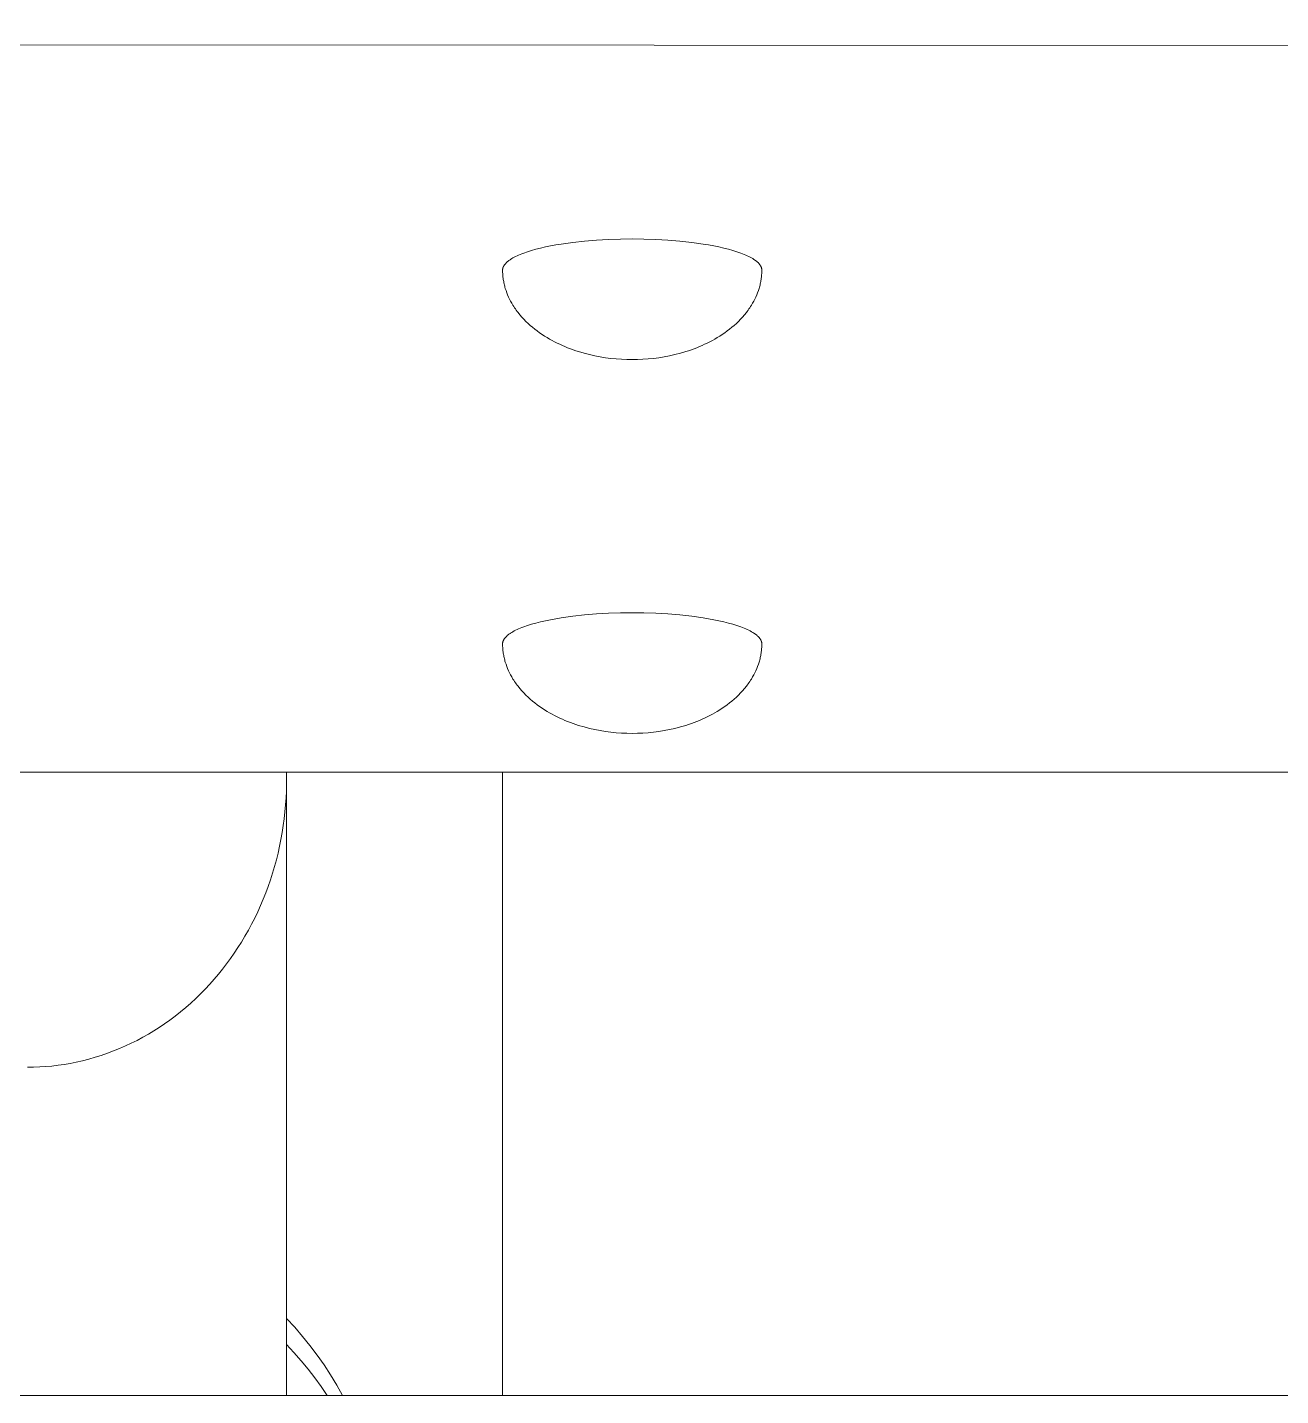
# Model space of a CAD drawing. Header units: inches. Extents: x -10 to 169, y -3 to 129.
# Drawn here: x 60.493 to 63.349, y 63.659 to 66.774 of the extents above; entities that cross this region are included whole.
import ezdxf

# ---------------------------------------------------------------- set-up
doc = ezdxf.new("R2010")
doc.units = ezdxf.units.IN
doc.layers.add('ZANO_R', color=7, linetype='Continuous', lineweight=0)

msp = doc.modelspace()

# ---------------------------------------------------------------- linework, layer by layer
at = {"layer": 'ZANO_R'}
for p, q in [((68.56432, 66.72913), (-2.30182, 66.77396)), ((61.63288, 66.26309), (61.64217, 66.26599)), ((61.64217, 66.26599), (61.65209, 66.26878)), ((61.65209, 66.26878), (61.66262, 66.27144)), ((61.66262, 66.27144), (61.6737, 66.27397)), ((61.6737, 66.27397), (61.6853, 66.27635)), ((61.6853, 66.27635), (61.69736, 66.27858)), ((61.69736, 66.27858), (61.70983, 66.28065)), ((61.70983, 66.28065), (61.73579, 66.28429)), ((61.73579, 66.28429), (61.76272, 66.28723)), ((61.76272, 66.28723), (61.79016, 66.28948)), ((61.79016, 66.28948), (61.81768, 66.29103)), ((61.81768, 66.29103), (61.84488, 66.29193)), ((61.84488, 66.29193), (61.87141, 66.29221)), ((61.87141, 66.29221), (61.89794, 66.29193)), ((61.89794, 66.29193), (61.92514, 66.29103)), ((61.92514, 66.29103), (61.95265, 66.28948)), ((61.95265, 66.28948), (61.9801, 66.28723)), ((61.9801, 66.28723), (62.00703, 66.28429)), ((62.00703, 66.28429), (62.03298, 66.28065)), ((62.03298, 66.28065), (62.04546, 66.27858)), ((62.04546, 66.27858), (62.05752, 66.27635)), ((62.05752, 66.27635), (62.06911, 66.27397)), ((62.06911, 66.27397), (62.0802, 66.27144)), ((62.0802, 66.27144), (62.09072, 66.26878)), ((62.09072, 66.26878), (62.10064, 66.26599)), ((62.10064, 66.26599), (62.10993, 66.26309)), ((61.57961, 66.23213), (61.57988, 66.23254)), ((61.57988, 66.23254), (61.58045, 66.23337)), ((61.58045, 66.23337), (61.58106, 66.23419)), ((61.58106, 66.23419), (61.58172, 66.23501)), ((61.58172, 66.23501), (61.58242, 66.23584)), ((61.58242, 66.23584), (61.58316, 66.23666)), ((61.58316, 66.23666), (61.58394, 66.23749)), ((61.58394, 66.23749), (61.58477, 66.23832)), ((61.58477, 66.23832), (61.58565, 66.23914)), ((61.58565, 66.23914), (61.58657, 66.23997)), ((61.58657, 66.23997), (61.58753, 66.2408)), ((61.58753, 66.2408), (61.58854, 66.24163)), ((61.58854, 66.24163), (61.58959, 66.24245)), ((61.58959, 66.24245), (61.59069, 66.24328)), ((61.59069, 66.24328), (61.59183, 66.2441)), ((61.59183, 66.2441), (61.59302, 66.24493)), ((61.59302, 66.24493), (61.59426, 66.24575)), ((61.59426, 66.24575), (61.59686, 66.24739)), ((61.59686, 66.24739), (61.59965, 66.24902)), ((61.59965, 66.24902), (61.60263, 66.25065)), ((61.60263, 66.25065), (61.60578, 66.25226)), ((61.60578, 66.25226), (61.60912, 66.25386)), ((61.60912, 66.25386), (61.61264, 66.25545)), ((61.61264, 66.25545), (61.61634, 66.25701)), ((61.61634, 66.25701), (61.62021, 66.25857)), ((61.62021, 66.25857), (61.62426, 66.2601)), ((61.62426, 66.2601), (61.63288, 66.26309)), ((62.10993, 66.26309), (62.11855, 66.2601)), ((62.11855, 66.2601), (62.1226, 66.25857)), ((62.1226, 66.25857), (62.12648, 66.25701)), ((62.12648, 66.25701), (62.13018, 66.25545)), ((62.13018, 66.25545), (62.13369, 66.25386)), ((62.13369, 66.25386), (62.13703, 66.25226)), ((62.13703, 66.25226), (62.14019, 66.25065)), ((62.14019, 66.25065), (62.14316, 66.24902)), ((62.14316, 66.24902), (62.14595, 66.24739)), ((62.14595, 66.24739), (62.14856, 66.24575)), ((62.14856, 66.24575), (62.14979, 66.24493)), ((62.14979, 66.24493), (62.15098, 66.2441)), ((62.15098, 66.2441), (62.15212, 66.24328)), ((62.15212, 66.24328), (62.15322, 66.24245)), ((62.15322, 66.24245), (62.15428, 66.24163)), ((62.15428, 66.24163), (62.15528, 66.2408)), ((62.15528, 66.2408), (62.15625, 66.23997)), ((62.15625, 66.23997), (62.15717, 66.23914)), ((62.15717, 66.23914), (62.15804, 66.23832)), ((62.15804, 66.23832), (62.15887, 66.23749)), ((62.15887, 66.23749), (62.15966, 66.23666)), ((62.15966, 66.23666), (62.1604, 66.23584)), ((62.1604, 66.23584), (62.1611, 66.23501)), ((62.1611, 66.23501), (62.16175, 66.23419)), ((62.16175, 66.23419), (62.16237, 66.23337)), ((62.16237, 66.23337), (62.16294, 66.23254)), ((62.16294, 66.23254), (62.16321, 66.23213)), ((61.57613, 66.22128), (61.57614, 66.22167)), ((61.57616, 66.21861), (61.57613, 66.22128)), ((61.57614, 66.22167), (61.57615, 66.22207)), ((61.57615, 66.22207), (61.57617, 66.22246)), ((61.57623, 66.21596), (61.57616, 66.21861)), ((61.57617, 66.22246), (61.57621, 66.22286)), ((61.57621, 66.22286), (61.57625, 66.22325)), ((61.57636, 66.21331), (61.57623, 66.21596)), ((61.57625, 66.22325), (61.5763, 66.22365)), ((61.5763, 66.22365), (61.57636, 66.22404)), ((61.57636, 66.22404), (61.57643, 66.22444)), ((61.57653, 66.21067), (61.57636, 66.21331)), ((61.57643, 66.22444), (61.5765, 66.22484)), ((61.5765, 66.22484), (61.57659, 66.22524)), ((61.57676, 66.20803), (61.57653, 66.21067)), ((61.57659, 66.22524), (61.57669, 66.22564)), ((61.57669, 66.22564), (61.5768, 66.22604)), ((61.57703, 66.20541), (61.57676, 66.20803)), ((61.5768, 66.22604), (61.57692, 66.22644)), ((61.57692, 66.22644), (61.57704, 66.22685)), ((61.57735, 66.2028), (61.57703, 66.20541)), ((61.57704, 66.22685), (61.57718, 66.22725)), ((61.57718, 66.22725), (61.57733, 66.22765)), ((61.57733, 66.22765), (61.57748, 66.22806)), ((61.57772, 66.20019), (61.57735, 66.2028)), ((61.57748, 66.22806), (61.57765, 66.22846)), ((61.57765, 66.22846), (61.57783, 66.22887)), ((61.57783, 66.22887), (61.57801, 66.22928)), ((61.57801, 66.22928), (61.57821, 66.22968)), ((61.57821, 66.22968), (61.57842, 66.23009)), ((61.57842, 66.23009), (61.57864, 66.2305)), ((61.57864, 66.2305), (61.57886, 66.23091)), ((61.57886, 66.23091), (61.5791, 66.23131)), ((61.5791, 66.23131), (61.57935, 66.23172)), ((61.57935, 66.23172), (61.57961, 66.23213)), ((62.16321, 66.23213), (62.16346, 66.23172)), ((62.16346, 66.23172), (62.16371, 66.23131)), ((62.16371, 66.23131), (62.16395, 66.23091)), ((62.16395, 66.23091), (62.16418, 66.2305)), ((62.16418, 66.2305), (62.1644, 66.23009)), ((62.1644, 66.23009), (62.1646, 66.22968)), ((62.1646, 66.22968), (62.1648, 66.22928)), ((62.1648, 66.22928), (62.16499, 66.22887)), ((62.16499, 66.22887), (62.16516, 66.22846)), ((62.16547, 66.2028), (62.1651, 66.20019)), ((62.16516, 66.22846), (62.16533, 66.22806)), ((62.16533, 66.22806), (62.16549, 66.22765)), ((62.16579, 66.20541), (62.16547, 66.2028)), ((62.16549, 66.22765), (62.16563, 66.22725)), ((62.16563, 66.22725), (62.16577, 66.22685)), ((62.16577, 66.22685), (62.1659, 66.22644)), ((62.16606, 66.20803), (62.16579, 66.20541)), ((62.1659, 66.22644), (62.16602, 66.22604)), ((62.16602, 66.22604), (62.16612, 66.22564)), ((62.16628, 66.21067), (62.16606, 66.20803)), ((62.16612, 66.22564), (62.16622, 66.22524)), ((62.16622, 66.22524), (62.16631, 66.22484)), ((62.16646, 66.21331), (62.16628, 66.21067)), ((62.16631, 66.22484), (62.16639, 66.22444)), ((62.16639, 66.22444), (62.16646, 66.22404)), ((62.16646, 66.22404), (62.16652, 66.22365)), ((62.16658, 66.21596), (62.16646, 66.21331)), ((62.16652, 66.22365), (62.16657, 66.22325)), ((62.16657, 66.22325), (62.16661, 66.22286)), ((62.16666, 66.21861), (62.16658, 66.21596)), ((62.16661, 66.22286), (62.16664, 66.22246)), ((62.16664, 66.22246), (62.16666, 66.22207)), ((62.16666, 66.22207), (62.16668, 66.22167)), ((62.16668, 66.22128), (62.16666, 66.21861)), ((62.16668, 66.22167), (62.16668, 66.22128)), ((61.57813, 66.1976), (61.57772, 66.20019)), ((61.57859, 66.19501), (61.57813, 66.1976)), ((61.5791, 66.19244), (61.57859, 66.19501)), ((61.57966, 66.18987), (61.5791, 66.19244)), ((61.58026, 66.18732), (61.57966, 66.18987)), ((61.58091, 66.18478), (61.58026, 66.18732)), ((61.5816, 66.18225), (61.58091, 66.18478)), ((61.58233, 66.17973), (61.5816, 66.18225)), ((61.58394, 66.17473), (61.58233, 66.17973)), ((61.58571, 66.16978), (61.58394, 66.17473)), ((62.15888, 66.17473), (62.1571, 66.16978)), ((62.16048, 66.17973), (62.15888, 66.17473)), ((62.16122, 66.18225), (62.16048, 66.17973)), ((62.16191, 66.18478), (62.16122, 66.18225)), ((62.16256, 66.18732), (62.16191, 66.18478)), ((62.16316, 66.18987), (62.16256, 66.18732)), ((62.16371, 66.19244), (62.16316, 66.18987)), ((62.16422, 66.19501), (62.16371, 66.19244)), ((62.16468, 66.1976), (62.16422, 66.19501)), ((62.1651, 66.20019), (62.16468, 66.1976)), ((61.58766, 66.16488), (61.58571, 66.16978)), ((61.58978, 66.16004), (61.58766, 66.16488)), ((61.59206, 66.15525), (61.58978, 66.16004)), ((61.5945, 66.15052), (61.59206, 66.15525)), ((61.59709, 66.14586), (61.5945, 66.15052)), ((61.59984, 66.14125), (61.59709, 66.14586)), ((61.60164, 66.13841), (61.59984, 66.14125)), ((62.14297, 66.14125), (62.14118, 66.13841)), ((62.14572, 66.14586), (62.14297, 66.14125)), ((62.14832, 66.15052), (62.14572, 66.14586)), ((62.15076, 66.15525), (62.14832, 66.15052)), ((62.15304, 66.16004), (62.15076, 66.15525)), ((62.15515, 66.16488), (62.15304, 66.16004)), ((62.1571, 66.16978), (62.15515, 66.16488)), ((61.60348, 66.13561), (61.60164, 66.13841)), ((61.60538, 66.13284), (61.60348, 66.13561)), ((61.60732, 66.1301), (61.60538, 66.13284)), ((61.60932, 66.1274), (61.60732, 66.1301)), ((61.61136, 66.12473), (61.60932, 66.1274)), ((61.61558, 66.1195), (61.61136, 66.12473)), ((61.61998, 66.11441), (61.61558, 66.1195)), ((61.62454, 66.10945), (61.61998, 66.11441)), ((61.62927, 66.10463), (61.62454, 66.10945)), ((62.11827, 66.10945), (62.11355, 66.10463)), ((62.12284, 66.11441), (62.11827, 66.10945)), ((62.12724, 66.1195), (62.12284, 66.11441)), ((62.13146, 66.12473), (62.12724, 66.1195)), ((62.1335, 66.1274), (62.13146, 66.12473)), ((62.13549, 66.1301), (62.1335, 66.1274)), ((62.13744, 66.13284), (62.13549, 66.1301)), ((62.13933, 66.13561), (62.13744, 66.13284)), ((62.14118, 66.13841), (62.13933, 66.13561)), ((61.63414, 66.09995), (61.62927, 66.10463)), ((61.63916, 66.09541), (61.63414, 66.09995)), ((61.64432, 66.09101), (61.63916, 66.09541)), ((61.64959, 66.08675), (61.64432, 66.09101)), ((61.65498, 66.08263), (61.64959, 66.08675)), ((61.66048, 66.07864), (61.65498, 66.08263)), ((61.66608, 66.0748), (61.66048, 66.07864)), ((62.08233, 66.07864), (62.07673, 66.0748)), ((62.08783, 66.08263), (62.08233, 66.07864)), ((62.09322, 66.08675), (62.08783, 66.08263)), ((62.0985, 66.09101), (62.09322, 66.08675)), ((62.10365, 66.09541), (62.0985, 66.09101)), ((62.10867, 66.09995), (62.10365, 66.09541)), ((62.11355, 66.10463), (62.10867, 66.09995)), ((61.67177, 66.0711), (61.66608, 66.0748)), ((61.67753, 66.06754), (61.67177, 66.0711)), ((61.68314, 66.06426), (61.67753, 66.06754)), ((61.68883, 66.06109), (61.68314, 66.06426)), ((61.6946, 66.05804), (61.68883, 66.06109)), ((61.70043, 66.0551), (61.6946, 66.05804)), ((61.70633, 66.05228), (61.70043, 66.0551)), ((61.71229, 66.04958), (61.70633, 66.05228)), ((61.71831, 66.04699), (61.71229, 66.04958)), ((61.72438, 66.04452), (61.71831, 66.04699)), ((62.02451, 66.04699), (62.01844, 66.04452)), ((62.03052, 66.04958), (62.02451, 66.04699)), ((62.03649, 66.05228), (62.03052, 66.04958)), ((62.04238, 66.0551), (62.03649, 66.05228)), ((62.04822, 66.05804), (62.04238, 66.0551)), ((62.05398, 66.06109), (62.04822, 66.05804)), ((62.05967, 66.06426), (62.05398, 66.06109)), ((62.06528, 66.06754), (62.05967, 66.06426)), ((62.07105, 66.0711), (62.06528, 66.06754)), ((62.07673, 66.0748), (62.07105, 66.0711)), ((61.7305, 66.04216), (61.72438, 66.04452)), ((61.73666, 66.03991), (61.7305, 66.04216)), ((61.74287, 66.03778), (61.73666, 66.03991)), ((61.74911, 66.03576), (61.74287, 66.03778)), ((61.76169, 66.03205), (61.74911, 66.03576)), ((61.77436, 66.02878), (61.76169, 66.03205)), ((61.78629, 66.02612), (61.77436, 66.02878)), ((61.79831, 66.02382), (61.78629, 66.02612)), ((61.8104, 66.02186), (61.79831, 66.02382)), ((61.82255, 66.02026), (61.8104, 66.02186)), ((61.83474, 66.01902), (61.82255, 66.02026)), ((61.84696, 66.01814), (61.83474, 66.01902)), ((61.85919, 66.01762), (61.84696, 66.01814)), ((61.87141, 66.01745), (61.85919, 66.01762)), ((61.88363, 66.01762), (61.87141, 66.01745)), ((61.89586, 66.01814), (61.88363, 66.01762)), ((61.90807, 66.01902), (61.89586, 66.01814)), ((61.92026, 66.02026), (61.90807, 66.01902)), ((61.93241, 66.02186), (61.92026, 66.02026)), ((61.94451, 66.02382), (61.93241, 66.02186)), ((61.95653, 66.02612), (61.94451, 66.02382)), ((61.96846, 66.02878), (61.95653, 66.02612)), ((61.98113, 66.03205), (61.96846, 66.02878)), ((61.9937, 66.03576), (61.98113, 66.03205)), ((61.99994, 66.03778), (61.9937, 66.03576)), ((62.00615, 66.03991), (61.99994, 66.03778)), ((62.01231, 66.04216), (62.00615, 66.03991)), ((62.01844, 66.04452), (62.01231, 66.04216)), ((61.66262, 65.42043), (61.6737, 65.42295)), ((61.6737, 65.42295), (61.6853, 65.42534)), ((61.6853, 65.42534), (61.69736, 65.42757)), ((61.69736, 65.42757), (61.70983, 65.42964)), ((61.70983, 65.42964), (61.73579, 65.43328)), ((61.73579, 65.43328), (61.76272, 65.43622)), ((61.76272, 65.43622), (61.79016, 65.43846)), ((61.79016, 65.43846), (61.81768, 65.44002)), ((61.81768, 65.44002), (61.84488, 65.44091)), ((61.84488, 65.44091), (61.87141, 65.4412)), ((61.87141, 65.4412), (61.89794, 65.44091)), ((61.89794, 65.44091), (61.92514, 65.44002)), ((61.92514, 65.44002), (61.95265, 65.43846)), ((61.95265, 65.43846), (61.9801, 65.43622)), ((61.9801, 65.43622), (62.00703, 65.43328)), ((62.00703, 65.43328), (62.03298, 65.42964)), ((62.03298, 65.42964), (62.04546, 65.42757)), ((62.04546, 65.42757), (62.05752, 65.42534)), ((62.05752, 65.42534), (62.06911, 65.42295)), ((62.06911, 65.42295), (62.0802, 65.42043)), ((61.58854, 65.39061), (61.58959, 65.39144)), ((61.58959, 65.39144), (61.59069, 65.39227)), ((61.59069, 65.39227), (61.59183, 65.39309)), ((61.59183, 65.39309), (61.59302, 65.39392)), ((61.59302, 65.39392), (61.59426, 65.39474)), ((61.59426, 65.39474), (61.59686, 65.39638)), ((61.59686, 65.39638), (61.59965, 65.39801)), ((61.59965, 65.39801), (61.60263, 65.39964)), ((61.60263, 65.39964), (61.60578, 65.40125)), ((61.60578, 65.40125), (61.60912, 65.40285)), ((61.60912, 65.40285), (61.61264, 65.40443)), ((61.61264, 65.40443), (61.61634, 65.406)), ((61.61634, 65.406), (61.62021, 65.40755)), ((61.62021, 65.40755), (61.62426, 65.40908)), ((61.62426, 65.40908), (61.63288, 65.41208)), ((61.63288, 65.41208), (61.64217, 65.41498)), ((61.64217, 65.41498), (61.65209, 65.41776)), ((61.65209, 65.41776), (61.66262, 65.42043)), ((62.0802, 65.42043), (62.09072, 65.41776)), ((62.09072, 65.41776), (62.10064, 65.41498)), ((62.10064, 65.41498), (62.10993, 65.41208)), ((62.10993, 65.41208), (62.11855, 65.40908)), ((62.11855, 65.40908), (62.1226, 65.40755)), ((62.1226, 65.40755), (62.12648, 65.406)), ((62.12648, 65.406), (62.13018, 65.40443)), ((62.13018, 65.40443), (62.13369, 65.40285)), ((62.13369, 65.40285), (62.13703, 65.40125)), ((62.13703, 65.40125), (62.14019, 65.39964)), ((62.14019, 65.39964), (62.14316, 65.39801)), ((62.14316, 65.39801), (62.14595, 65.39638)), ((62.14595, 65.39638), (62.14856, 65.39474)), ((62.14856, 65.39474), (62.14979, 65.39392)), ((62.14979, 65.39392), (62.15098, 65.39309)), ((62.15098, 65.39309), (62.15212, 65.39227)), ((62.15212, 65.39227), (62.15322, 65.39144)), ((62.15322, 65.39144), (62.15428, 65.39061)), ((61.57613, 65.37027), (61.57614, 65.37066)), ((61.57616, 65.3676), (61.57613, 65.37027)), ((61.57614, 65.37066), (61.57615, 65.37105)), ((61.57615, 65.37105), (61.57617, 65.37145)), ((61.57623, 65.36494), (61.57616, 65.3676)), ((61.57617, 65.37145), (61.57621, 65.37184)), ((61.57621, 65.37184), (61.57625, 65.37224)), ((61.57636, 65.36229), (61.57623, 65.36494)), ((61.57625, 65.37224), (61.5763, 65.37264)), ((61.5763, 65.37264), (61.57636, 65.37303)), ((61.57636, 65.37303), (61.57643, 65.37343)), ((61.57653, 65.35965), (61.57636, 65.36229)), ((61.57643, 65.37343), (61.5765, 65.37383)), ((61.5765, 65.37383), (61.57659, 65.37423)), ((61.57659, 65.37423), (61.57669, 65.37463)), ((61.57669, 65.37463), (61.5768, 65.37503)), ((61.5768, 65.37503), (61.57692, 65.37543)), ((61.57692, 65.37543), (61.57704, 65.37584)), ((61.57704, 65.37584), (61.57718, 65.37624)), ((61.57718, 65.37624), (61.57733, 65.37664)), ((61.57733, 65.37664), (61.57748, 65.37705)), ((61.57748, 65.37705), (61.57765, 65.37745)), ((61.57765, 65.37745), (61.57783, 65.37786)), ((61.57783, 65.37786), (61.57801, 65.37826)), ((61.57801, 65.37826), (61.57821, 65.37867)), ((61.57821, 65.37867), (61.57842, 65.37908)), ((61.57842, 65.37908), (61.57864, 65.37949)), ((61.57864, 65.37949), (61.57886, 65.37989)), ((61.57886, 65.37989), (61.5791, 65.3803)), ((61.5791, 65.3803), (61.57935, 65.38071)), ((61.57935, 65.38071), (61.57961, 65.38112)), ((61.57961, 65.38112), (61.57988, 65.38153)), ((61.57988, 65.38153), (61.58045, 65.38235)), ((61.58045, 65.38235), (61.58106, 65.38318)), ((61.58106, 65.38318), (61.58172, 65.384)), ((61.58172, 65.384), (61.58242, 65.38482)), ((61.58242, 65.38482), (61.58316, 65.38565)), ((61.58316, 65.38565), (61.58394, 65.38648)), ((61.58394, 65.38648), (61.58477, 65.3873)), ((61.58477, 65.3873), (61.58565, 65.38813)), ((61.58565, 65.38813), (61.58657, 65.38896)), ((61.58657, 65.38896), (61.58753, 65.38979)), ((61.58753, 65.38979), (61.58854, 65.39061)), ((62.15428, 65.39061), (62.15528, 65.38979)), ((62.15528, 65.38979), (62.15625, 65.38896)), ((62.15625, 65.38896), (62.15717, 65.38813)), ((62.15717, 65.38813), (62.15804, 65.3873)), ((62.15804, 65.3873), (62.15887, 65.38648)), ((62.15887, 65.38648), (62.15966, 65.38565)), ((62.15966, 65.38565), (62.1604, 65.38482)), ((62.1604, 65.38482), (62.1611, 65.384)), ((62.1611, 65.384), (62.16175, 65.38318)), ((62.16175, 65.38318), (62.16237, 65.38235)), ((62.16237, 65.38235), (62.16294, 65.38153)), ((62.16294, 65.38153), (62.16321, 65.38112)), ((62.16321, 65.38112), (62.16346, 65.38071)), ((62.16346, 65.38071), (62.16371, 65.3803)), ((62.16371, 65.3803), (62.16395, 65.37989)), ((62.16395, 65.37989), (62.16418, 65.37949)), ((62.16418, 65.37949), (62.1644, 65.37908)), ((62.1644, 65.37908), (62.1646, 65.37867)), ((62.1646, 65.37867), (62.1648, 65.37826)), ((62.1648, 65.37826), (62.16499, 65.37786)), ((62.16499, 65.37786), (62.16516, 65.37745)), ((62.16516, 65.37745), (62.16533, 65.37705)), ((62.16533, 65.37705), (62.16549, 65.37664)), ((62.16549, 65.37664), (62.16563, 65.37624)), ((62.16563, 65.37624), (62.16577, 65.37584)), ((62.16577, 65.37584), (62.1659, 65.37543)), ((62.1659, 65.37543), (62.16602, 65.37503)), ((62.16602, 65.37503), (62.16612, 65.37463)), ((62.16612, 65.37463), (62.16622, 65.37423)), ((62.16622, 65.37423), (62.16631, 65.37383)), ((62.16646, 65.36229), (62.16628, 65.35965)), ((62.16631, 65.37383), (62.16639, 65.37343)), ((62.16639, 65.37343), (62.16646, 65.37303)), ((62.16646, 65.37303), (62.16652, 65.37264)), ((62.16658, 65.36494), (62.16646, 65.36229)), ((62.16652, 65.37264), (62.16657, 65.37224)), ((62.16657, 65.37224), (62.16661, 65.37184)), ((62.16666, 65.3676), (62.16658, 65.36494)), ((62.16661, 65.37184), (62.16664, 65.37145)), ((62.16664, 65.37145), (62.16666, 65.37105)), ((62.16666, 65.37105), (62.16668, 65.37066)), ((62.16668, 65.37027), (62.16666, 65.3676)), ((62.16668, 65.37066), (62.16668, 65.37027)), ((61.57676, 65.35702), (61.57653, 65.35965)), ((61.57703, 65.3544), (61.57676, 65.35702)), ((61.57735, 65.35178), (61.57703, 65.3544)), ((61.57772, 65.34918), (61.57735, 65.35178)), ((61.57813, 65.34658), (61.57772, 65.34918)), ((61.57859, 65.344), (61.57813, 65.34658)), ((61.5791, 65.34143), (61.57859, 65.344)), ((61.57966, 65.33886), (61.5791, 65.34143)), ((61.58026, 65.33631), (61.57966, 65.33886)), ((61.58091, 65.33377), (61.58026, 65.33631)), ((61.5816, 65.33124), (61.58091, 65.33377)), ((61.58233, 65.32872), (61.5816, 65.33124)), ((62.16122, 65.33124), (62.16048, 65.32872)), ((62.16191, 65.33377), (62.16122, 65.33124)), ((62.16256, 65.33631), (62.16191, 65.33377)), ((62.16316, 65.33886), (62.16256, 65.33631)), ((62.16371, 65.34143), (62.16316, 65.33886)), ((62.16422, 65.344), (62.16371, 65.34143)), ((62.16468, 65.34658), (62.16422, 65.344)), ((62.1651, 65.34918), (62.16468, 65.34658)), ((62.16547, 65.35178), (62.1651, 65.34918)), ((62.16579, 65.3544), (62.16547, 65.35178)), ((62.16606, 65.35702), (62.16579, 65.3544)), ((62.16628, 65.35965), (62.16606, 65.35702)), ((61.58394, 65.32372), (61.58233, 65.32872)), ((61.58571, 65.31877), (61.58394, 65.32372)), ((61.58766, 65.31387), (61.58571, 65.31877)), ((61.58978, 65.30903), (61.58766, 65.31387)), ((61.59206, 65.30424), (61.58978, 65.30903)), ((61.5945, 65.29951), (61.59206, 65.30424)), ((61.59709, 65.29484), (61.5945, 65.29951)), ((62.14832, 65.29951), (62.14572, 65.29484)), ((62.15076, 65.30424), (62.14832, 65.29951)), ((62.15304, 65.30903), (62.15076, 65.30424)), ((62.15515, 65.31387), (62.15304, 65.30903)), ((62.1571, 65.31877), (62.15515, 65.31387)), ((62.15888, 65.32372), (62.1571, 65.31877)), ((62.16048, 65.32872), (62.15888, 65.32372)), ((61.59984, 65.29024), (61.59709, 65.29484)), ((61.60164, 65.2874), (61.59984, 65.29024)), ((61.60348, 65.2846), (61.60164, 65.2874)), ((61.60538, 65.28183), (61.60348, 65.2846)), ((61.60732, 65.27909), (61.60538, 65.28183)), ((61.60932, 65.27639), (61.60732, 65.27909)), ((61.61136, 65.27372), (61.60932, 65.27639)), ((61.61558, 65.26849), (61.61136, 65.27372)), ((61.61998, 65.26339), (61.61558, 65.26849)), ((62.12724, 65.26849), (62.12284, 65.26339)), ((62.13146, 65.27372), (62.12724, 65.26849)), ((62.1335, 65.27639), (62.13146, 65.27372)), ((62.13549, 65.27909), (62.1335, 65.27639)), ((62.13744, 65.28183), (62.13549, 65.27909)), ((62.13933, 65.2846), (62.13744, 65.28183)), ((62.14118, 65.2874), (62.13933, 65.2846)), ((62.14297, 65.29024), (62.14118, 65.2874)), ((62.14572, 65.29484), (62.14297, 65.29024)), ((61.62454, 65.25844), (61.61998, 65.26339)), ((61.62927, 65.25362), (61.62454, 65.25844)), ((61.63414, 65.24894), (61.62927, 65.25362)), ((61.63916, 65.2444), (61.63414, 65.24894)), ((61.64432, 65.24), (61.63916, 65.2444)), ((61.64959, 65.23574), (61.64432, 65.24)), ((61.65498, 65.23161), (61.64959, 65.23574)), ((62.09322, 65.23574), (62.08783, 65.23161)), ((62.0985, 65.24), (62.09322, 65.23574)), ((62.10365, 65.2444), (62.0985, 65.24)), ((62.10867, 65.24894), (62.10365, 65.2444)), ((62.11355, 65.25362), (62.10867, 65.24894)), ((62.11827, 65.25844), (62.11355, 65.25362)), ((62.12284, 65.26339), (62.11827, 65.25844)), ((61.66048, 65.22763), (61.65498, 65.23161)), ((61.66608, 65.22379), (61.66048, 65.22763)), ((61.67177, 65.22009), (61.66608, 65.22379)), ((61.67753, 65.21653), (61.67177, 65.22009)), ((61.68314, 65.21324), (61.67753, 65.21653)), ((61.68883, 65.21007), (61.68314, 65.21324)), ((61.6946, 65.20702), (61.68883, 65.21007)), ((61.70043, 65.20409), (61.6946, 65.20702)), ((62.04822, 65.20702), (62.04238, 65.20409)), ((62.05398, 65.21007), (62.04822, 65.20702)), ((62.05967, 65.21324), (62.05398, 65.21007)), ((62.06528, 65.21653), (62.05967, 65.21324)), ((62.07105, 65.22009), (62.06528, 65.21653)), ((62.07673, 65.22379), (62.07105, 65.22009)), ((62.08233, 65.22763), (62.07673, 65.22379)), ((62.08783, 65.23161), (62.08233, 65.22763)), ((61.70633, 65.20127), (61.70043, 65.20409)), ((61.71229, 65.19857), (61.70633, 65.20127)), ((61.71831, 65.19598), (61.71229, 65.19857)), ((61.72438, 65.19351), (61.71831, 65.19598)), ((61.7305, 65.19115), (61.72438, 65.19351)), ((61.73666, 65.1889), (61.7305, 65.19115)), ((61.74287, 65.18677), (61.73666, 65.1889)), ((61.74911, 65.18475), (61.74287, 65.18677)), ((61.76169, 65.18104), (61.74911, 65.18475)), ((61.77436, 65.17777), (61.76169, 65.18104)), ((61.78629, 65.17511), (61.77436, 65.17777)), ((61.79831, 65.1728), (61.78629, 65.17511)), ((61.95653, 65.17511), (61.94451, 65.1728)), ((61.96846, 65.17777), (61.95653, 65.17511)), ((61.98113, 65.18104), (61.96846, 65.17777)), ((61.9937, 65.18475), (61.98113, 65.18104)), ((61.99994, 65.18677), (61.9937, 65.18475)), ((62.00615, 65.1889), (61.99994, 65.18677)), ((62.01231, 65.19115), (62.00615, 65.1889)), ((62.01844, 65.19351), (62.01231, 65.19115)), ((62.02451, 65.19598), (62.01844, 65.19351)), ((62.03052, 65.19857), (62.02451, 65.19598)), ((62.03649, 65.20127), (62.03052, 65.19857)), ((62.04238, 65.20409), (62.03649, 65.20127)), ((61.8104, 65.17085), (61.79831, 65.1728)), ((61.82255, 65.16925), (61.8104, 65.17085)), ((61.83474, 65.16801), (61.82255, 65.16925)), ((61.84696, 65.16713), (61.83474, 65.16801)), ((61.85919, 65.16661), (61.84696, 65.16713)), ((61.87141, 65.16644), (61.85919, 65.16661)), ((61.88363, 65.16661), (61.87141, 65.16644)), ((61.89586, 65.16713), (61.88363, 65.16661)), ((61.90807, 65.16801), (61.89586, 65.16713)), ((61.92026, 65.16925), (61.90807, 65.16801)), ((61.93241, 65.17085), (61.92026, 65.16925)), ((61.94451, 65.1728), (61.93241, 65.17085)), ((68.17062, 65.07802), (-1.90812, 65.07802)), ((61.08356, 65.03527), (61.08395, 65.05111)), ((61.08395, 63.65861), (61.08395, 65.05111)), ((61.08402, 64.86716), (61.08402, 65.07802)), ((61.57613, 63.65861), (61.57613, 65.07802)), ((61.08174, 65.00362), (61.08282, 65.01943)), ((61.08282, 65.01943), (61.08356, 65.03527)), ((61.07854, 64.97208), (61.08031, 64.98783)), ((61.08031, 64.98783), (61.08174, 65.00362)), ((61.07397, 64.94071), (61.07642, 64.95637)), ((61.07642, 64.95637), (61.07854, 64.97208)), ((61.06803, 64.90957), (61.07117, 64.9251)), ((61.07117, 64.9251), (61.07397, 64.94071)), ((61.06072, 64.87872), (61.06454, 64.8941)), ((61.06454, 64.8941), (61.06803, 64.90957)), ((61.05204, 64.84824), (61.05655, 64.86343)), ((61.05655, 64.86343), (61.06072, 64.87872)), ((61.04201, 64.81817), (61.0472, 64.83315)), ((61.0472, 64.83315), (61.05204, 64.84824)), ((61.03071, 64.7888), (61.03648, 64.80331)), ((61.03648, 64.80331), (61.04201, 64.81817)), ((61.08402, 64.79178), (61.08402, 64.82174)), ((61.01818, 64.76019), (61.02461, 64.77442)), ((61.02461, 64.77442), (61.03071, 64.7888)), ((61.08402, 64.76209), (61.08402, 64.7769)), ((61.00435, 64.73218), (61.01142, 64.7461)), ((61.01142, 64.7461), (61.01818, 64.76019)), ((60.98924, 64.70484), (60.99696, 64.71842)), ((60.99696, 64.71842), (61.00435, 64.73218)), ((61.08402, 64.70347), (61.08402, 64.73265)), ((60.96488, 64.66622), (60.97319, 64.67874)), ((60.97319, 64.67874), (60.98121, 64.69144)), ((60.98121, 64.69144), (60.98924, 64.70484)), ((60.94741, 64.64177), (60.95629, 64.65389)), ((60.95629, 64.65389), (60.96488, 64.66622)), ((61.08403, 64.63169), (61.08402, 64.66021)), ((60.9191, 64.60671), (60.92881, 64.61817)), ((60.92881, 64.61817), (60.93825, 64.62986)), ((60.93825, 64.62986), (60.94741, 64.64177)), ((60.88794, 64.57337), (60.89866, 64.5843)), ((60.89866, 64.5843), (60.90911, 64.59548)), ((60.90911, 64.59548), (60.9191, 64.60671)), ((61.08403, 64.58942), (61.08403, 64.60345)), ((60.85419, 64.54225), (60.8657, 64.55234)), ((60.8657, 64.55234), (60.87695, 64.56271)), ((60.87695, 64.56271), (60.88794, 64.57337)), ((61.08403, 64.54776), (61.08403, 64.56158)), ((60.81817, 64.51379), (60.83042, 64.52297)), ((60.83042, 64.52297), (60.84243, 64.53246)), ((60.84243, 64.53246), (60.85419, 64.54225)), ((60.76911, 64.4817), (60.78167, 64.48926)), ((60.78167, 64.48926), (60.79404, 64.49713)), ((60.79404, 64.49713), (60.80621, 64.50531)), ((60.80621, 64.50531), (60.81817, 64.51379)), ((61.08403, 64.49316), (61.08403, 64.50671)), ((60.71704, 64.45479), (60.73031, 64.46101)), ((60.73031, 64.46101), (60.74342, 64.46757)), ((60.74342, 64.46757), (60.75636, 64.47447)), ((60.75636, 64.47447), (60.76911, 64.4817)), ((61.08403, 64.46627), (61.08403, 64.47968)), ((60.63369, 64.42485), (60.6479, 64.4289)), ((60.6479, 64.4289), (60.66199, 64.43333)), ((60.66199, 64.43333), (60.67596, 64.43814)), ((60.67596, 64.43814), (60.6898, 64.44333)), ((60.6898, 64.44333), (60.70349, 64.44888)), ((60.70349, 64.44888), (60.71704, 64.45479)), ((61.08403, 64.42646), (61.08403, 64.43966)), ((60.49345, 64.40617), (60.50749, 64.40636)), ((60.50749, 64.40636), (60.52152, 64.40691)), ((60.52152, 64.40691), (60.53554, 64.40783)), ((60.53554, 64.40783), (60.54952, 64.40912)), ((60.54952, 64.40912), (60.56346, 64.41078)), ((60.56346, 64.41078), (60.57736, 64.4128)), ((60.57736, 64.4128), (60.5912, 64.41518)), ((60.5912, 64.41518), (60.60497, 64.41792)), ((60.60497, 64.41792), (60.61938, 64.42119)), ((60.61938, 64.42119), (60.63369, 64.42485)), ((61.08403, 64.38702), (61.08403, 64.4001)), ((61.08403, 64.36108), (61.08403, 64.37401)), ((61.08395, 64.33542), (61.08395, 63.84182)), ((61.08403, 64.31005), (61.08403, 64.33542)), ((61.08395, 64.32168), (61.08395, 64.27254)), ((61.08403, 64.24789), (61.08403, 64.27254)), ((61.08395, 64.23049), (61.08395, 64.21146)), ((61.08403, 64.18754), (61.08403, 64.21146)), ((61.08395, 64.16391), (61.08395, 64.15221)), ((61.08403, 64.14057), (61.08403, 64.15221)), ((61.08403, 64.11754), (61.08403, 64.12902)), ((61.08395, 64.09479), (61.08395, 64.09154)), ((61.08403, 64.08354), (61.08403, 64.09479)), ((61.08403, 64.06124), (61.08403, 64.07235)), ((61.08395, 64.03925), (61.08395, 64.02836)), ((61.08403, 64.01755), (61.08403, 64.02836)), ((61.08403, 63.99616), (61.08403, 64.00682)), ((61.08395, 63.97508), (61.08395, 63.96637)), ((61.08403, 63.95429), (61.08403, 63.97508)), ((61.08403, 63.93381), (61.08403, 63.94401)), ((61.08395, 63.90367), (61.08395, 63.90355)), ((61.08403, 63.89378), (61.08403, 63.90367)), ((61.08403, 63.87422), (61.08403, 63.88396)), ((61.08395, 63.83426), (61.08395, 63.78017)), ((61.08403, 63.80821), (61.08403, 63.84546)), ((61.08403, 63.83419), (61.1025, 63.81419)), ((61.1025, 63.81419), (61.12029, 63.79359)), ((61.08395, 63.7752), (61.08395, 63.65861)), ((61.08403, 63.7634), (61.08403, 63.79005)), ((61.08403, 63.77513), (61.1009, 63.75691)), ((61.12029, 63.79359), (61.13738, 63.7724)), ((61.13738, 63.7724), (61.15375, 63.75066)), ((61.08403, 63.74602), (61.08403, 63.75467)), ((61.1009, 63.75691), (61.11721, 63.73819)), ((61.15375, 63.75066), (61.1694, 63.72839)), ((61.08395, 63.71413), (61.08395, 63.71233)), ((61.08403, 63.71233), (61.08403, 63.7206)), ((61.11721, 63.73819), (61.13295, 63.71898)), ((61.13295, 63.71898), (61.14809, 63.6993)), ((61.1694, 63.72839), (61.18429, 63.7056)), ((61.08403, 63.68796), (61.08403, 63.696)), ((61.08404, 63.65861), (61.08403, 63.68)), ((61.14809, 63.6993), (61.16262, 63.67917)), ((61.16262, 63.67917), (61.17654, 63.65861)), ((61.18429, 63.7056), (61.19841, 63.68233)), ((61.19841, 63.68233), (61.21175, 63.65861)), ((-1.90812, 63.65861), (68.17062, 63.65861))]:
    msp.add_line(p, q, dxfattribs=at)

doc.saveas('drawing.dxf')
